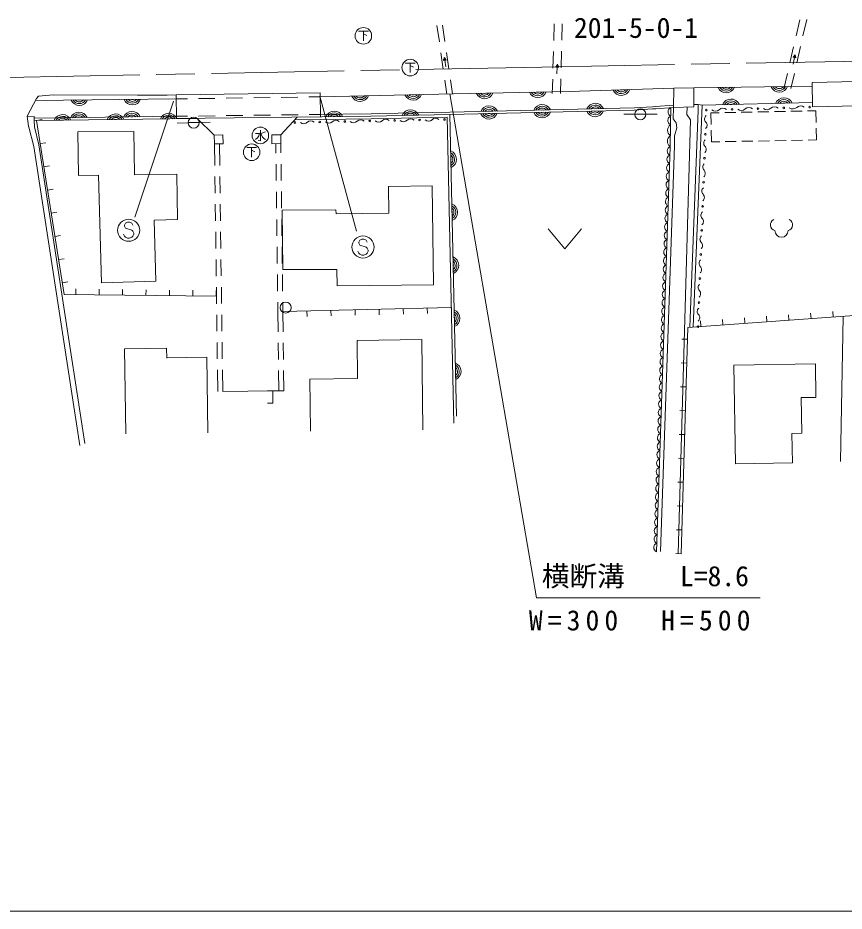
# Model space of a CAD drawing. Units: millimetres, scale not verified. Extents: x 40000 to 680000, y 20000 to 380000.
# Drawn here: x 376752 to 451511, y 205000 to 285823 of the extents above; entities that cross this region are included whole.
import ezdxf
from ezdxf.enums import TextEntityAlignment as Align

# ---------------------------------------------------------------- set-up
doc = ezdxf.new("R2010")
doc.units = ezdxf.units.MM
doc.header["$LTSCALE"] = 1000
doc.linetypes.add('CHAIN', pattern=[18.5, 12, -1.5, 3.5, -1.5])
for name, color, linetype, lineweight in [('M-BGD', 7, 'Continuous', 13), ('M-BMK', 2, 'CHAIN', 13), ('M-BMK-SRVR', 3, 'Continuous', 13), ('M-STR-HTXT', 7, 'Continuous', 13), ('M-STR-STRC', 7, 'Continuous', 13), ('M-TTL-BAND', 7, 'Continuous', 13)]:
    doc.layers.add(name, color=color, linetype=linetype, lineweight=lineweight)
doc.styles.add('ＭＳ ゴシック', font='')
doc.styles.get('ＭＳ ゴシック').set_extended_font_data('MS Gothic')

msp = doc.modelspace()

# ---------------------------------------------------------------- linework, layer by layer
at = {"layer": 'M-BGD'}
for p, q in [((447496, 285650), (447161, 284188)), ((448124, 285661), (447789, 284198)), ((407563, 284610), (408463, 284610)), ((408013, 284610), (408013, 283748)), ((414674, 285132), (414887, 283647)), ((415173, 285177), (415386, 283692)), ((425277, 285282), (425237, 283782)), ((426012, 285294), (425972, 283795)), ((408013, 284385), (408313, 284235)), ((446939, 283213), (446604, 281751)), ((447567, 283224), (447232, 281761)), ((415029, 282658), (415242, 281173)), ((415253, 281967), (415342, 282247)), ((415289, 282079), (415305, 281975)), ((415301, 282116), (415322, 281978)), ((415312, 282154), (415340, 281981)), ((415324, 282191), (415357, 281984)), ((415336, 282228), (415374, 281986)), ((415342, 282247), (415513, 282008)), ((415353, 282231), (415392, 281989)), ((415376, 282199), (415409, 281992)), ((415399, 282167), (415426, 281995)), ((415422, 282136), (415443, 281997)), ((415444, 282104), (415461, 282000)), ((415528, 282702), (415741, 281217)), ((425210, 282783), (425170, 281283)), ((425945, 282795), (425905, 281296)), ((446888, 282263), (447069, 282493)), ((447145, 282210), (446888, 282263)), ((446893, 281636), (447016, 282236)), ((446912, 282293), (446905, 282259)), ((446936, 282324), (446922, 282256)), ((446960, 282355), (446939, 282252)), ((446985, 282386), (446956, 282248)), ((447009, 282416), (446974, 282245)), ((447033, 282447), (446991, 282241)), ((447057, 282478), (447008, 282238)), ((447074, 282474), (447025, 282234)), ((447084, 282437), (447042, 282231)), ((447094, 282399), (447059, 282227)), ((447069, 282493), (447145, 282210)), ((447105, 282361), (447076, 282224)), ((447115, 282323), (447094, 282220)), ((447125, 282285), (447111, 282217)), ((447135, 282248), (447128, 282213)), ((411804, 281736), (412704, 281736)), ((412254, 281736), (412254, 280874)), ((412254, 281511), (412554, 281361)), ((415513, 282008), (415253, 281967)), ((415265, 282005), (415271, 281970)), ((415277, 282042), (415288, 281973)), ((415479, 281383), (415383, 281988)), ((415467, 282072), (415478, 282003)), ((415490, 282040), (415495, 282005)), ((425421, 281376), (425563, 281633)), ((425683, 281365), (425421, 281376)), ((425440, 281410), (425439, 281375)), ((425459, 281444), (425456, 281375)), ((425478, 281479), (425474, 281374)), ((425497, 281513), (425491, 281373)), ((425516, 281547), (425509, 281372)), ((425535, 281581), (425526, 281372)), ((425527, 280759), (425552, 281371)), ((425554, 281616), (425543, 281371)), ((425571, 281615), (425561, 281370)), ((425563, 281633), (425683, 281365)), ((425587, 281579), (425578, 281369)), ((425603, 281544), (425596, 281369)), ((425619, 281508), (425613, 281368)), ((425635, 281472), (425631, 281367)), ((425651, 281437), (425648, 281367)), ((425667, 281401), (425666, 281366)), ((446381, 280776), (446070, 279414)), ((447009, 280787), (446698, 279424)), ((415384, 280183), (415563, 278932)), ((415883, 280227), (416067, 278943)), ((425143, 280284), (425107, 278966)), ((425878, 280296), (425842, 278978)), ((391096, 276698), (391068, 278868)), ((437903, 279496), (448596, 279643)), ((378347, 278360), (391077, 278484)), ((391073, 278484), (392087, 278499)), ((393087, 278514), (394587, 278537)), ((395587, 278552), (397087, 278575)), ((398087, 278590), (399586, 278612)), ((400586, 278627), (402086, 278650)), ((403086, 278665), (404100, 278680)), ((438664, 277920), (437867, 257856)), ((440205, 277242), (439462, 277228)), ((439462, 277228), (439483, 276163)), ((441704, 277271), (440705, 277252)), ((443204, 277301), (442204, 277281)), ((444704, 277330), (443704, 277310)), ((446204, 277359), (445204, 277340)), ((447703, 277388), (446703, 277369)), ((448946, 277412), (448203, 277398)), ((448967, 276348), (448946, 277412)), ((378233, 276889), (377590, 276880)), ((392962, 276722), (378227, 276537)), ((378235, 276735), (378233, 276889)), ((378442, 276539), (378936, 276618)), ((392104, 276928), (391088, 276914)), ((404123, 276882), (391095, 276718)), ((394524, 275209), (392962, 276722)), ((394604, 276962), (393104, 276941)), ((397104, 276996), (395604, 276975)), ((399604, 277030), (398104, 277009)), ((400539, 275245), (402037, 276842)), ((402103, 277064), (400604, 277043)), ((404120, 277091), (403103, 277077)), ((416441, 249790), (415843, 277091)), ((432580, 277099), (431580, 277097)), ((432580, 277101), (433580, 277101)), ((433580, 277108), (434580, 277123)), ((392157, 276327), (391157, 276296)), ((392156, 276342), (393156, 276342)), ((393156, 276354), (394156, 276378)), ((398693, 275671), (398693, 274696)), ((439492, 275663), (439513, 274599)), ((448997, 274783), (448976, 275848)), ((398243, 275371), (398618, 275371)), ((398430, 274959), (398243, 274809)), ((398543, 275146), (398430, 274959)), ((398618, 275371), (398543, 275146)), ((399143, 275521), (398730, 275371)), ((398730, 275371), (398880, 275034)), ((398880, 275034), (398993, 274921)), ((398993, 274921), (399143, 274809)), ((378198, 274171), (382356, 247132)), ((378657, 274344), (382815, 247305)), ((378775, 274442), (379269, 274520)), ((394571, 272461), (394546, 274418)), ((395021, 272466), (394996, 274421)), ((397456, 274080), (398356, 274080)), ((397906, 274080), (397906, 273217)), ((398693, 274696), (398505, 274734)), ((400094, 274435), (400104, 273593)), ((400544, 274443), (400554, 273600)), ((439513, 274599), (440256, 274613)), ((440756, 274623), (441756, 274642)), ((442256, 274652), (443255, 274671)), ((443755, 274681), (444755, 274701)), ((445255, 274710), (446255, 274730)), ((446755, 274739), (447754, 274759)), ((448254, 274769), (448997, 274783)), ((397906, 273855), (398206, 273705)), ((379107, 272344), (379601, 272423)), ((400115, 272593), (400133, 271093)), ((400565, 272600), (400583, 271100)), ((388981, 271641), (388981, 271643)), ((391131, 271668), (391183, 267586)), ((394603, 269961), (394584, 271461)), ((395053, 269966), (395034, 271466)), ((379440, 270247), (379934, 270325)), ((400145, 270093), (400163, 268593)), ((400595, 270100), (400613, 268600)), ((394636, 267462), (394616, 268962)), ((395086, 267466), (395066, 268966)), ((400717, 263048), (400672, 268410)), ((379772, 268149), (380266, 268228)), ((389089, 267531), (391183, 267586)), ((389235, 261987), (389089, 267531)), ((400175, 267594), (400192, 266094)), ((400624, 267600), (400642, 266100)), ((386503, 267242), (386413, 267060)), ((386413, 267060), (386413, 266969)), ((386413, 266969), (386503, 266788)), ((386685, 267333), (386503, 267242)), ((386503, 266788), (387049, 266606)), ((386867, 267333), (386685, 267333)), ((387049, 267242), (386867, 267333)), ((387140, 267060), (387049, 267242)), ((424742, 266734), (426242, 264934)), ((426242, 264934), (427742, 266734)), ((380105, 266052), (380599, 266130)), ((386413, 266060), (386322, 266242)), ((386503, 265969), (386413, 266060)), ((386685, 265878), (386503, 265969)), ((387049, 265969), (386867, 265878)), ((387049, 266606), (387140, 266515)), ((387140, 266060), (387049, 265969)), ((387140, 266515), (387231, 266333)), ((387231, 266242), (387140, 266060)), ((387231, 266333), (387231, 266242)), ((394668, 264962), (394649, 266462)), ((395118, 264967), (395099, 266466)), ((386867, 265878), (386685, 265878)), ((400654, 265100), (400672, 263601)), ((407706, 265724), (407615, 265542)), ((407615, 265542), (407615, 265451)), ((407615, 265451), (407706, 265269)), ((407888, 265814), (407706, 265724)), ((407706, 265269), (408251, 265087)), ((408069, 265814), (407888, 265814)), ((408251, 265724), (408069, 265814)), ((408342, 265542), (408251, 265724)), ((400204, 265094), (400222, 263594)), ((407615, 264542), (407524, 264724)), ((407706, 264451), (407615, 264542)), ((407888, 264360), (407706, 264451)), ((408069, 264360), (407888, 264360)), ((408251, 264451), (408069, 264360)), ((408251, 265087), (408342, 264996)), ((408342, 264542), (408251, 264451)), ((408342, 264996), (408433, 264814)), ((408433, 264724), (408342, 264542)), ((408433, 264814), (408433, 264724)), ((380438, 263954), (380931, 264032)), ((394700, 262462), (394681, 263962)), ((395150, 262467), (395131, 263967)), ((380770, 261857), (381264, 261935)), ((400234, 262594), (400251, 261094)), ((400684, 262601), (400701, 261101)), ((381995, 260795), (382001, 261295)), ((384111, 260771), (384117, 261271)), ((386228, 260746), (386234, 261246)), ((388345, 260721), (388351, 261221)), ((390461, 260696), (390467, 261196)), ((392578, 260671), (392584, 261171)), ((394695, 260646), (394701, 261146)), ((394733, 259962), (394713, 261462)), ((395183, 259967), (395163, 261467)), ((400263, 260094), (400273, 259252)), ((400713, 260101), (400723, 259258)), ((400723, 259258), (415975, 259612)), ((409439, 259460), (409450, 258960)), ((411618, 259511), (411629, 259011)), ((413797, 259561), (413808, 259061)), ((415975, 259612), (415987, 259112)), ((415975, 259612), (415987, 259112)), ((394765, 257463), (394746, 258962)), ((395215, 257467), (395196, 258967)), ((400273, 259252), (400297, 257411)), ((400723, 259258), (400747, 257417)), ((400723, 259258), (400735, 258758)), ((402902, 259308), (402914, 258809)), ((405081, 259359), (405092, 258859)), ((407260, 259410), (407271, 258910)), ((442529, 258186), (442494, 258685)), ((444524, 258328), (444489, 258826)), ((446519, 258469), (446484, 258968)), ((448514, 258610), (448479, 259109)), ((450509, 258752), (450474, 259250)), ((451425, 258817), (451176, 245690)), ((438539, 257903), (438504, 258402)), ((440534, 258045), (440499, 258544)), ((394798, 254963), (394778, 256463)), ((395248, 254967), (395228, 256467)), ((400311, 256411), (400331, 254911)), ((400761, 256417), (400781, 254917)), ((437334, 256742), (436835, 256757)), ((390205, 255950), (386408, 255886)), ((386518, 248178), (386408, 255886)), ((390223, 255047), (390205, 255950)), ((437272, 254587), (436773, 254601)), ((394836, 252006), (394810, 253963)), ((395286, 252012), (395260, 253967)), ((400344, 253911), (400368, 252070)), ((400794, 253917), (400818, 252076)), ((437210, 252431), (436711, 252446)), ((399825, 252081), (399325, 252077)), ((399825, 252081), (399833, 250967)), ((399833, 250967), (399333, 250964)), ((399833, 250967), (399333, 250964)), ((437148, 250276), (436649, 250290)), ((437086, 248120), (436587, 248134)), ((437024, 245964), (436525, 245979)), ((436962, 243809), (436463, 243823)), ((436900, 241653), (436401, 241668)), ((436838, 239498), (436339, 239512)), ((436777, 237342), (436277, 237356))]:
    msp.add_line(p, q, dxfattribs=at)
for points in [[(456692, 280168), (448611, 279986), (448660, 277780), (456742, 277962)], [(437899, 277784), (436078, 277716), (436097, 279454), (437903, 279496)], [(394524, 275209), (394546, 274418), (395333, 274440), (395310, 275231)], [(400539, 275245), (400544, 274443), (399735, 274438), (399731, 275241)]]:
    msp.add_lwpolyline(points, close=True, dxfattribs=at)
for points in [[(378442, 278539), (378624, 278747), (379943, 278862), (387567, 278838), (390265, 278830), (391068, 278868)], [(404123, 276871), (404096, 279032), (391068, 278868)], [(404100, 278680), (416154, 278945), (426624, 279167), (436097, 279454)], [(377710, 276018), (377584, 276923), (378442, 278539)], [(448654, 278160), (438664, 277920), (438293, 277984), (437921, 277981), (437899, 277981)], [(415838, 277290), (411150, 277191), (408708, 277140), (406154, 277117), (404120, 277091)], [(436081, 277935), (434473, 277811), (434172, 277777), (432530, 277679), (415838, 277290)], [(415843, 277091), (432518, 277461), (434186, 277580), (434488, 277602), (436078, 277716)], [(435843, 277699), (435793, 276166), (435765, 274166), (434524, 237518)], [(434892, 237526), (436151, 274279), (436169, 275158), (436365, 275865), (436306, 276323), (436053, 276698), (436078, 277716)], [(437315, 277763), (437292, 277088), (437617, 276598), (436504, 237351)], [(437561, 257834), (438312, 277486), (438308, 277719), (438293, 277984)], [(391088, 276914), (378235, 276735), (378227, 276537)], [(378227, 276537), (378249, 275958), (378657, 274344)], [(394695, 260646), (380936, 260808), (378442, 276539)], [(401800, 276589), (408705, 276685), (415598, 276836), (416204, 249158)], [(415843, 277091), (408701, 276935), (402037, 276842)], [(378198, 274171), (377749, 275948), (377710, 276018)], [(391131, 271668), (387296, 271621), (387278, 273679), (387257, 275555), (382188, 275498), (382232, 271561), (384049, 271581), (384305, 261858), (389235, 261987)], [(414360, 261679), (414248, 270622), (410296, 270555), (410317, 268156), (405547, 268099), (405517, 268452), (400672, 268410)], [(400717, 263048), (405611, 263047), (405630, 261570), (414360, 261679)], [(500879, 259023), (490065, 259332), (468319, 258808), (453678, 258976), (437365, 257820), (436777, 237342)], [(413402, 248548), (413297, 256717), (407437, 256642), (407481, 253197), (403160, 253142), (403220, 248418)], [(393955, 248285), (393857, 255113), (390223, 255051)], [(446831, 245570), (446787, 248228), (447681, 248243), (447627, 251460), (448962, 251483), (448911, 254531), (441522, 254407)], [(441522, 254407), (441672, 245483), (446831, 245570)], [(400818, 252076), (399825, 252081), (395286, 252012)]]:
    msp.add_lwpolyline(points, dxfattribs=at)
for centre, radius in [((408013, 284198), 750), ((412254, 281324), 750), ((433080, 277101), 500), ((439042, 277476), 75), ((439042, 277476), 75), ((441379, 277544), 75), ((443716, 277612), 75), ((446053, 277680), 75), ((448390, 277748), 75), ((392656, 276342), 500), ((401817, 276354), 75), ((404073, 276400), 75), ((406329, 276446), 75), ((408585, 276492), 75), ((410841, 276539), 75), ((413097, 276585), 75), ((415353, 276631), 75), ((398693, 275184), 750), ((438959, 275299), 75), ((397906, 273667), 750), ((438876, 273123), 75), ((438792, 270946), 75), ((438709, 268769), 75), ((386776, 266606), 1000), ((407978, 265087), 1000), ((438625, 266593), 75), ((438542, 264416), 75), ((438458, 262239), 75), ((400987, 259611), 500), ((438375, 260063), 75), ((438291, 257886), 75)]:
    msp.add_circle(centre, radius, dxfattribs=at)
for centre, radius, start, end in [((412520, 279178), 812, 203.87871, 338.63898), ((412520, 279178), 650, 209.9945, 332.52319), ((412520, 279178), 488, 221.12719, 321.39051), ((412520, 279178), 325, 255.31648, 287.20122), ((418983, 279318), 812, 203.83398, 338.59425), ((418983, 279318), 650, 209.94977, 332.47846), ((418983, 279318), 488, 221.08245, 321.34577), ((418983, 279318), 325, 255.27174, 287.15648), ((423782, 279419), 812, 203.83398, 338.59425), ((423782, 279419), 650, 209.94977, 332.47846), ((423782, 279419), 488, 221.08245, 321.34577), ((423782, 279419), 325, 255.27174, 287.15648), ((431351, 279623), 812, 204.35463, 339.1149), ((431351, 279623), 650, 210.47042, 332.99911), ((431351, 279623), 488, 221.60311, 321.86642), ((431351, 279623), 325, 255.7924, 287.67713), ((440845, 279849), 812, 203.40993, 338.1702), ((440845, 279849), 650, 209.52572, 332.05441), ((440845, 279849), 488, 220.65841, 320.92172), ((440845, 279849), 325, 254.8477, 286.73243), ((445645, 279915), 812, 203.40993, 338.1702), ((445645, 279915), 650, 209.52572, 332.05441), ((445645, 279915), 488, 220.65841, 320.92172), ((445645, 279915), 325, 254.8477, 286.73243), ((382309, 278711), 812, 203.18041, 337.94068), ((382309, 278711), 650, 209.29619, 331.82489), ((382309, 278711), 488, 220.42888, 320.6922), ((382309, 278711), 325, 254.61817, 286.50291), ((387109, 278758), 812, 203.18041, 337.94068), ((387109, 278758), 650, 209.29619, 331.82489), ((387109, 278758), 488, 220.42888, 320.6922), ((387109, 278758), 325, 254.61817, 286.50291), ((407721, 279072), 812, 203.87871, 338.63898), ((407721, 279072), 650, 209.9945, 332.52319), ((407721, 279072), 488, 221.12719, 321.39051), ((407721, 279072), 325, 255.31648, 287.20122), ((428990, 277284), 812, 23.9541, 158.71438), ((441267, 277670), 812, 23.99762, 158.75789), ((441267, 277670), 650, 30.11341, 152.6421), ((441267, 277670), 488, 41.2461, 141.50941), ((446066, 277786), 812, 23.99762, 158.75789), ((446066, 277786), 650, 30.11341, 152.6421), ((446066, 277786), 488, 41.2461, 141.50941), ((446066, 277786), 325, 75.43539, 107.32012), ((382266, 276479), 812, 23.41599, 158.17626), ((387065, 276545), 812, 23.41599, 158.17626), ((405373, 276576), 812, 23.41831, 158.17858), ((405373, 276576), 650, 29.5341, 152.0628), ((412278, 276701), 812, 23.87489, 158.63516), ((412278, 276701), 650, 29.99068, 152.51937), ((419392, 277060), 812, 23.9541, 158.71438), ((419392, 277060), 650, 30.06989, 152.59859), ((419392, 277060), 488, 41.20258, 141.4659), ((419392, 277060), 325, 75.39187, 107.27661), ((424173, 277588), 812, 203.88818, 338.64845), ((424191, 277172), 812, 23.9541, 158.71438), ((424173, 277588), 650, 210.00397, 332.53266), ((424191, 277172), 650, 30.06989, 152.59859), ((424173, 277588), 488, 221.13666, 321.39997), ((424191, 277172), 488, 41.20258, 141.4659), ((424173, 277588), 325, 255.32595, 287.21068), ((424191, 277172), 325, 75.39187, 107.27661), ((428972, 277695), 812, 203.88818, 338.64845), ((428972, 277695), 650, 210.00397, 332.53266), ((428990, 277284), 650, 30.06989, 152.59859), ((428972, 277695), 488, 221.13666, 321.39997), ((428990, 277284), 488, 41.20258, 141.4659), ((428972, 277695), 325, 255.32595, 287.21068), ((428990, 277284), 325, 75.39187, 107.27661), ((435999, 277311), 419, 111.93842, 244.33257), ((439865, 277885), 510, 230.6862, 312.64815), ((440557, 277135), 510, 50.6862, 132.64815), ((441267, 277670), 325, 75.43539, 107.32012), ((442202, 277953), 510, 230.6862, 312.64815), ((442894, 277203), 510, 50.6862, 132.64815), ((444539, 278021), 510, 230.6862, 312.64815), ((445231, 277271), 510, 50.6862, 132.64815), ((446876, 278089), 510, 230.6862, 312.64815), ((447568, 277339), 510, 50.6862, 132.64815), ((380799, 276256), 812, 23.33994, 158.10021), ((380799, 276256), 650, 29.45573, 151.98442), ((380799, 276256), 488, 40.58842, 140.85173), ((380799, 276256), 325, 74.77771, 106.66244), ((382266, 276479), 650, 29.53178, 152.06047), ((382266, 276479), 488, 40.66447, 140.92779), ((382266, 276479), 325, 74.85376, 106.7385), ((385598, 276317), 812, 23.33994, 158.10021), ((385598, 276317), 650, 29.45573, 151.98442), ((385598, 276317), 488, 40.58842, 140.85173), ((385598, 276317), 325, 74.77771, 106.66244), ((387065, 276545), 650, 29.53178, 152.06047), ((387065, 276545), 488, 40.66447, 140.92779), ((387065, 276545), 325, 74.85376, 106.7385), ((390398, 276377), 812, 23.33994, 158.10021), ((390398, 276377), 650, 29.45573, 151.98442), ((390398, 276377), 488, 40.58842, 140.85173), ((390398, 276377), 325, 74.77771, 106.66244), ((403266, 276052), 457, 47.76678, 134.57188), ((404880, 276749), 457, 227.76678, 314.57188), ((405373, 276576), 488, 40.66679, 140.93011), ((405522, 276098), 457, 47.76678, 134.57188), ((405373, 276576), 325, 74.85608, 106.74082), ((407136, 276795), 457, 227.76678, 314.57188), ((407778, 276144), 457, 47.76678, 134.57188), ((409392, 276841), 457, 227.76678, 314.57188), ((410034, 276190), 457, 47.76678, 134.57188), ((411648, 276887), 457, 227.76678, 314.57188), ((412278, 276701), 488, 41.12337, 141.38669), ((412290, 276236), 457, 47.76678, 134.57188), ((412278, 276701), 325, 75.31266, 107.1974), ((413904, 276933), 457, 227.76678, 314.57188), ((414545, 276282), 457, 47.76678, 134.57188), ((419375, 277482), 812, 203.88818, 338.64845), ((419375, 277482), 650, 210.00397, 332.53266), ((419375, 277482), 488, 221.13666, 321.39997), ((419375, 277482), 325, 255.32595, 287.21068), ((435974, 276544), 419, 111.93842, 244.33257), ((439296, 276671), 410, 131.81709, 223.79196), ((402624, 276703), 457, 227.76678, 314.57188), ((436161, 275661), 625, 126.07139, 232.32013), ((438705, 276104), 410, 311.81709, 43.79196), ((436147, 274661), 625, 126.07139, 232.32013), ((439213, 274494), 410, 131.81709, 223.79196), ((435918, 273779), 417, 111.65141, 244.46982), ((438622, 273928), 410, 311.81709, 43.79196), ((415619, 273032), 812, 293.87489, 68.63516), ((415619, 273032), 650, 299.99068, 62.51937), ((415619, 273032), 488, 311.12337, 51.38669), ((435893, 273015), 417, 111.65141, 244.46982), ((415619, 273032), 325, 345.31266, 17.1974), ((435867, 272252), 417, 111.65141, 244.46982), ((439130, 272318), 410, 131.81709, 223.79196), ((435841, 271488), 417, 111.65141, 244.46982), ((438538, 271751), 410, 311.81709, 43.79196), ((435815, 270725), 417, 111.65141, 244.46982), ((435789, 269961), 417, 111.65141, 244.46982), ((439046, 270141), 410, 131.81709, 223.79196), ((435763, 269198), 417, 111.65141, 244.46982), ((438455, 269574), 410, 311.81709, 43.79196), ((415724, 268233), 812, 293.87489, 68.63516), ((415724, 268233), 650, 299.99068, 62.51937), ((415724, 268233), 488, 311.12337, 51.38669), ((435737, 268434), 417, 111.65141, 244.46982), ((415724, 268233), 325, 345.31266, 17.1974), ((435712, 267671), 417, 111.65141, 244.46982), ((438963, 267964), 410, 131.81709, 223.79196), ((438371, 267398), 410, 311.81709, 43.79196), ((445377, 267092), 536, 116.08703, 255.33416), ((446306, 267092), 536, 284.66584, 63.91297), ((435686, 266907), 417, 111.65141, 244.46982), ((435660, 266144), 417, 111.65141, 244.46982), ((438879, 265788), 410, 131.81709, 223.79196), ((445841, 266574), 600, 180, 0), ((435634, 265380), 417, 111.65141, 244.46982), ((438288, 265221), 410, 311.81709, 43.79196), ((435608, 264617), 417, 111.65141, 244.46982), ((415829, 263434), 812, 293.87489, 68.63516), ((415829, 263434), 650, 299.99068, 62.51937), ((415829, 263434), 488, 311.12337, 51.38669), ((415829, 263434), 325, 345.31266, 17.1974), ((435582, 263853), 417, 111.65141, 244.46982), ((438796, 263611), 410, 131.81709, 223.79196), ((435531, 262326), 417, 111.65141, 244.46982), ((435557, 263090), 417, 111.65141, 244.46982), ((438204, 263044), 410, 311.81709, 43.79196), ((435505, 261563), 417, 111.65141, 244.46982), ((435479, 260799), 417, 111.65141, 244.46982), ((438712, 261434), 410, 131.81709, 223.79196), ((438121, 260867), 410, 311.81709, 43.79196), ((435453, 260036), 417, 111.65141, 244.46982), ((435427, 259272), 417, 111.65141, 244.46982), ((438629, 259258), 410, 131.81709, 223.79196), ((415934, 258635), 812, 293.87489, 68.63516), ((415934, 258635), 650, 299.99068, 62.51937), ((415934, 258635), 488, 311.12337, 51.38669), ((415934, 258635), 325, 345.31266, 17.1974), ((435401, 258509), 417, 111.65141, 244.46982), ((438038, 258691), 410, 311.81709, 43.79196), ((435376, 257745), 417, 111.65141, 244.46982), ((435350, 256982), 417, 111.65141, 244.46982), ((435324, 256218), 417, 111.65141, 244.46982), ((435298, 255455), 417, 111.65141, 244.46982), ((416039, 253836), 812, 293.87489, 68.63516), ((435272, 254691), 417, 111.65141, 244.46982), ((416039, 253836), 650, 299.99068, 62.51937), ((416039, 253836), 488, 311.12337, 51.38669), ((416039, 253836), 325, 345.31266, 17.1974), ((435246, 253928), 417, 111.65141, 244.46982), ((435220, 253164), 417, 111.65141, 244.46982), ((435195, 252401), 417, 111.65141, 244.46982), ((435169, 251637), 417, 111.65141, 244.46982), ((435143, 250873), 417, 111.65141, 244.46982), ((435117, 250110), 417, 111.65141, 244.46982), ((435065, 248583), 417, 111.65141, 244.46982), ((435091, 249346), 417, 111.65141, 244.46982), ((435039, 247819), 417, 111.65141, 244.46982), ((435014, 247056), 417, 111.65141, 244.46982), ((434988, 246292), 417, 111.65141, 244.46982), ((434962, 245529), 417, 111.65141, 244.46982), ((434936, 244765), 417, 111.65141, 244.46982), ((434910, 244002), 417, 111.65141, 244.46982), ((434884, 243238), 417, 111.65141, 244.46982), ((434858, 242475), 417, 111.65141, 244.46982), ((434833, 241711), 417, 111.65141, 244.46982), ((434807, 240948), 417, 111.65141, 244.46982), ((434781, 240184), 417, 111.65141, 244.46982), ((434755, 239421), 417, 111.65141, 244.46982), ((434729, 238657), 417, 111.65141, 244.46982), ((434703, 237894), 417, 111.65141, 244.46982)]:
    msp.add_arc(centre, radius, start, end, dxfattribs=at)
at = {"layer": 'M-BMK'}
msp.add_lwpolyline([(370031, 280390), (375777, 280430), (424165, 281368), (465552, 282143), (468329, 282149)], dxfattribs=at)
at = {"layer": 'M-STR-HTXT'}
msp.add_lwpolyline([(415837, 278938), (423663, 233349), (443913, 233349)], dxfattribs=at)
at = {"layer": 'M-STR-STRC'}
for p, q in [((390825, 278280), (387339, 267787)), ((404083, 278750), (407388, 266521))]:
    msp.add_line(p, q, dxfattribs=at)
at = {"layer": 'M-TTL-BAND'}
msp.add_line((40000, 205000), (579000, 205000), dxfattribs=at)

# ---------------------------------------------------------------- texts
at = {"layer": 'M-BMK-SRVR', "style": 'ＭＳ ゴシック'}
msp.add_text('201-5-0-1', height=1833, dxfattribs=at).set_placement((427066, 283460), align=Align.BOTTOM_LEFT)
at = {"layer": 'M-STR-HTXT', "style": 'ＭＳ ゴシック'}
msp.add_text('横断溝\u3000\u3000L=8.6', height=1833, dxfattribs=at).set_placement((424163, 233849), align=Align.BOTTOM_LEFT)
at = {"layer": 'M-STR-HTXT', "insert": (433244, 231300), "char_height": 1833, "attachment_point": 5, "style": 'ＭＳ ゴシック'}
msp.add_mtext('\\T1.37;W=300\u3000H=500', dxfattribs=at)

doc.saveas('drawing.dxf')
